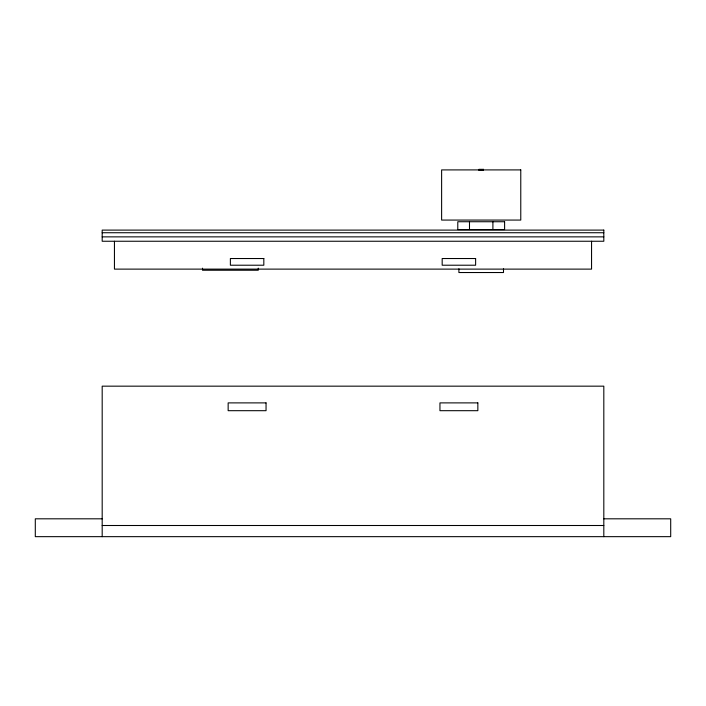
<?xml version="1.0" encoding="UTF-8"?>
<svg xmlns="http://www.w3.org/2000/svg" width="706" height="706" viewBox="0 0 706 706"><rect width="100%" height="100%" fill="white"/><g stroke="black" fill="none" stroke-linecap="round" stroke-linejoin="round"><path stroke-width="1.06" d="M102.185 232.733L603.815 232.733M102.185 236.863L603.815 236.863M102.185 518.813L35.3 518.813L35.3 536.657L670.7 536.657L670.7 518.813L603.815 518.813M102.185 525.502L603.815 525.502M603.815 536.657L603.815 386.164L102.185 386.164L102.185 536.657M591.557 241.249L591.557 269.118L114.443 269.118L114.443 241.249M503.493 268.818L503.493 272.534L458.9 272.534L458.9 268.818M492.903 221.737L492.903 229.547M469.49 221.737L469.49 229.547M258.246 268.174L258.246 270.23L202.507 270.23L202.507 268.174M483.425 169.343L478.968 169.343L478.968 170.464L483.425 170.464L483.425 169.343M520.772 169.908L441.621 169.908L441.621 220.069L520.772 220.069L520.772 169.908M504.605 221.737L457.788 221.737L457.788 229.547L504.605 229.547L504.605 221.737M603.815 230.103L102.185 230.103L102.185 241.249L603.815 241.249L603.815 230.103M263.823 258.528L230.377 258.528L230.377 265.218L263.823 265.218L263.823 258.528M475.623 258.528L442.177 258.528L442.177 265.218L475.623 265.218L475.623 258.528M266.047 402.888L228.153 402.888L228.153 410.689L266.047 410.689L266.047 402.888M477.847 402.888L439.953 402.888L439.953 410.689L477.847 410.689L477.847 402.888"/></g></svg>
